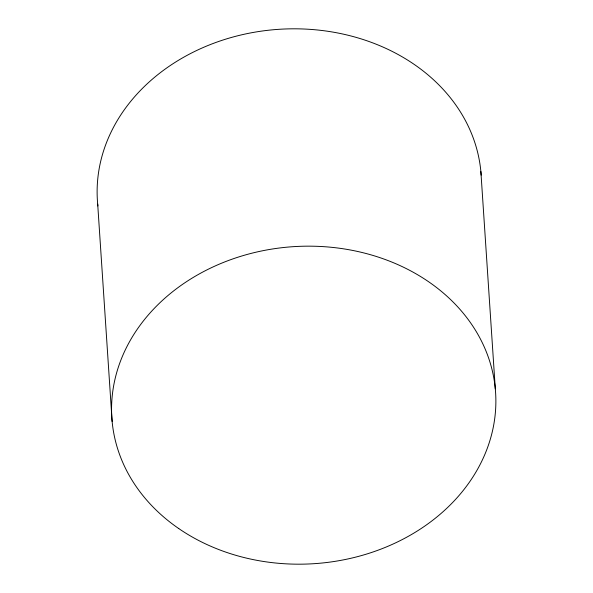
<?xml version="1.0" encoding="UTF-8"?>
<svg xmlns="http://www.w3.org/2000/svg" width="593" height="593" viewBox="0 0 593 593"><rect width="100%" height="100%" fill="white"/><g stroke="black" fill="none" stroke-linecap="round" stroke-linejoin="round"><path stroke-width="0.89" d="M480.864 171.488L495.303 388.838M97.697 204.162L112.136 421.512M97.882 205.979A192.295 158.85 -3.8 0 1 275.508 29.561A192.295 158.85 -3.8 0 1 481.16 175.143M178.767 528.571A192.295 158.85 -3.8 0 0 492.62 430.333A192.295 158.85 -3.8 0 0 239.765 256.621A192.295 158.85 -3.8 0 0 178.767 528.571"/></g></svg>
